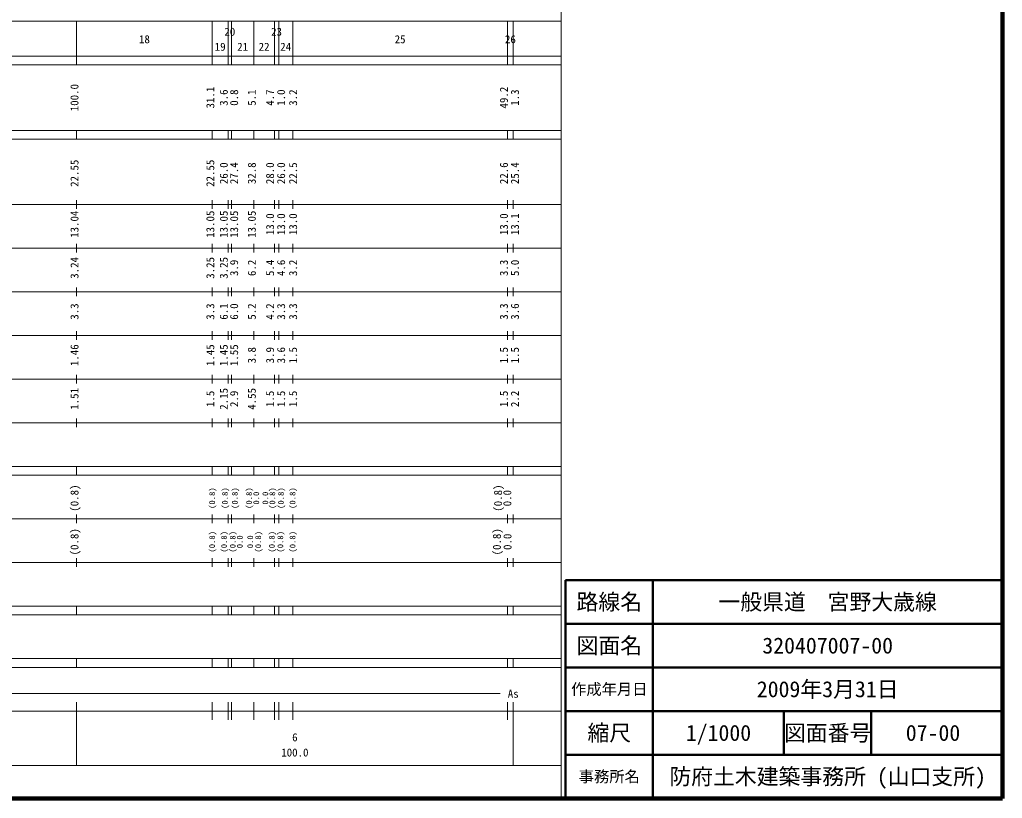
# Model space of a CAD drawing. Units: millimetres on the paper, enlarged 1000 times. Extents: x 40000 to 680000, y 20000 to 380000.
# Drawn here: x 454980 to 680000, y 20000 to 198357 of the extents above; entities that cross this region are included whole.
import ezdxf
from ezdxf.enums import TextEntityAlignment as Align

# ---------------------------------------------------------------- set-up
doc = ezdxf.new("R2010")
doc.units = ezdxf.units.MM
doc.header["$LTSCALE"] = 1000
for name, color, linetype, lineweight in [('M-TTL', 2, 'Continuous', 140), ('M-TTL-BAND', 7, 'Continuous', 13), ('M-TTL-FRAM', 2, 'Continuous', 50), ('M-TTL-LINE', 7, 'Continuous', 50)]:
    doc.layers.add(name, color=color, linetype=linetype, lineweight=lineweight)
doc.layers.add('M-TTL-TXT', color=7, linetype='Continuous')
doc.styles.add('ＭＳ ゴシック', font='')
doc.styles.get('ＭＳ ゴシック').set_extended_font_data('MS Gothic')

msp = doc.modelspace()

# ---------------------------------------------------------------- linework, layer by layer
at = {"layer": 'M-TTL'}
for p, q in [((680000, 20000), (680000, 380000)), ((40000, 20000), (680000, 20000))]:
    msp.add_line(p, q, dxfattribs=at)
at = {"layer": 'M-TTL-BAND'}
for p, q in [((579000, 20000), (579000, 370000)), ((68000, 198000), (579000, 198000)), ((468000, 188000), (468000, 198000)), ((499100, 188000), (499100, 198000)), ((502700, 188000), (502700, 198000)), ((503500, 188000), (503500, 198000)), ((508600, 188000), (508600, 198000)), ((513300, 188000), (513300, 198000)), ((514300, 188000), (514300, 198000)), ((517500, 188000), (517500, 198000)), ((566700, 188000), (566700, 198000)), ((568000, 188000), (568000, 198000)), ((40000, 190000), (579000, 190000)), ((40000, 188000), (579000, 188000)), ((40000, 173000), (579000, 173000)), ((468000, 171000), (468000, 173000)), ((499100, 171000), (499100, 173000)), ((502700, 171000), (502700, 173000)), ((503500, 171000), (503500, 173000)), ((508600, 171000), (508600, 173000)), ((513300, 171000), (513300, 173000)), ((514300, 171000), (514300, 173000)), ((517500, 171000), (517500, 173000)), ((566700, 171000), (566700, 173000)), ((568000, 171000), (568000, 173000)), ((40000, 171000), (579000, 171000)), ((40000, 156000), (579000, 156000)), ((468000, 155000), (468000, 157000)), ((499100, 155000), (499100, 157000)), ((502700, 155000), (502700, 157000)), ((503500, 155000), (503500, 157000)), ((508600, 155000), (508600, 157000)), ((513300, 155000), (513300, 157000)), ((514300, 155000), (514300, 157000)), ((517500, 155000), (517500, 157000)), ((566700, 155000), (566700, 157000)), ((568000, 155000), (568000, 157000)), ((468000, 145000), (468000, 147000)), ((499100, 145000), (499100, 147000)), ((502700, 145000), (502700, 147000)), ((503500, 145000), (503500, 147000)), ((508600, 145000), (508600, 147000)), ((513300, 145000), (513300, 147000)), ((514300, 145000), (514300, 147000)), ((517500, 145000), (517500, 147000)), ((566700, 145000), (566700, 147000)), ((568000, 145000), (568000, 147000)), ((46000, 146000), (579000, 146000)), ((52000, 136000), (579000, 136000)), ((468000, 135000), (468000, 137000)), ((499100, 135000), (499100, 137000)), ((502700, 135000), (502700, 137000)), ((503500, 135000), (503500, 137000)), ((508600, 135000), (508600, 137000)), ((513300, 135000), (513300, 137000)), ((514300, 135000), (514300, 137000)), ((517500, 135000), (517500, 137000)), ((566700, 135000), (566700, 137000)), ((568000, 135000), (568000, 137000)), ((468000, 125000), (468000, 127000)), ((499100, 125000), (499100, 127000)), ((502700, 125000), (502700, 127000)), ((503500, 125000), (503500, 127000)), ((508600, 125000), (508600, 127000)), ((513300, 125000), (513300, 127000)), ((514300, 125000), (514300, 127000)), ((517500, 125000), (517500, 127000)), ((566700, 125000), (566700, 127000)), ((568000, 125000), (568000, 127000)), ((46000, 126000), (579000, 126000)), ((52000, 116000), (579000, 116000)), ((468000, 115000), (468000, 117000)), ((499100, 115000), (499100, 117000)), ((502700, 115000), (502700, 117000)), ((503500, 115000), (503500, 117000)), ((508600, 115000), (508600, 117000)), ((513300, 115000), (513300, 117000)), ((514300, 115000), (514300, 117000)), ((517500, 115000), (517500, 117000)), ((566700, 115000), (566700, 117000)), ((568000, 115000), (568000, 117000)), ((46000, 106000), (579000, 106000)), ((468000, 105000), (468000, 107000)), ((499100, 105000), (499100, 107000)), ((502700, 105000), (502700, 107000)), ((503500, 105000), (503500, 107000)), ((508600, 105000), (508600, 107000)), ((513300, 105000), (513300, 107000)), ((514300, 105000), (514300, 107000)), ((517500, 105000), (517500, 107000)), ((566700, 105000), (566700, 107000)), ((568000, 105000), (568000, 107000)), ((40000, 96000), (579000, 96000)), ((468000, 94000), (468000, 96000)), ((499100, 94000), (499100, 96000)), ((502700, 94000), (502700, 96000)), ((503500, 94000), (503500, 96000)), ((508600, 94000), (508600, 96000)), ((513300, 94000), (513300, 96000)), ((514300, 94000), (514300, 96000)), ((517500, 94000), (517500, 96000)), ((566700, 94000), (566700, 96000)), ((568000, 94000), (568000, 96000)), ((40000, 94000), (579000, 94000)), ((49000, 84000), (579000, 84000)), ((468000, 83000), (468000, 85000)), ((499100, 83000), (499100, 85000)), ((502700, 83000), (502700, 85000)), ((503500, 83000), (503500, 85000)), ((508600, 83000), (508600, 85000)), ((513300, 83000), (513300, 85000)), ((514300, 83000), (514300, 85000)), ((517500, 83000), (517500, 85000)), ((566700, 83000), (566700, 85000)), ((568000, 83000), (568000, 85000)), ((468000, 73000), (468000, 75000)), ((499100, 73000), (499100, 75000)), ((502700, 73000), (502700, 75000)), ((503500, 73000), (503500, 75000)), ((508600, 73000), (508600, 75000)), ((513300, 73000), (513300, 75000)), ((514300, 73000), (514300, 75000)), ((517500, 73000), (517500, 75000)), ((566700, 73000), (566700, 75000)), ((568000, 73000), (568000, 75000)), ((40000, 74000), (579000, 74000)), ((40000, 64000), (579000, 64000)), ((468000, 62000), (468000, 64000)), ((499100, 62000), (499100, 64000)), ((502700, 62000), (502700, 64000)), ((503500, 62000), (503500, 64000)), ((508600, 62000), (508600, 64000)), ((513300, 62000), (513300, 64000)), ((514300, 62000), (514300, 64000)), ((517500, 62000), (517500, 64000)), ((566700, 62000), (566700, 64000)), ((568000, 62000), (568000, 64000)), ((40000, 62000), (579000, 62000)), ((40000, 52000), (579000, 52000)), ((468000, 50000), (468000, 52000)), ((499100, 50000), (499100, 52000)), ((502700, 50000), (502700, 52000)), ((503500, 50000), (503500, 52000)), ((508600, 50000), (508600, 52000)), ((513300, 50000), (513300, 52000)), ((514300, 50000), (514300, 52000)), ((517500, 50000), (517500, 52000)), ((566700, 50000), (566700, 52000)), ((568000, 50000), (568000, 52000)), ((40000, 50000), (579000, 50000)), ((71000, 44000), (565000, 44000)), ((468000, 27500), (468000, 42000)), ((499100, 38000), (499100, 42000)), ((502700, 38000), (502700, 42000)), ((503500, 38000), (503500, 42000)), ((508600, 38000), (508600, 42000)), ((513300, 38000), (513300, 42000)), ((514300, 38000), (514300, 42000)), ((517500, 38000), (517500, 42000)), ((566700, 38000), (566700, 42000)), ((568000, 27500), (568000, 42000)), ((40000, 40000), (579000, 40000)), ((68000, 27500), (579000, 27500))]:
    msp.add_line(p, q, dxfattribs=at)
at = {"layer": 'M-TTL-FRAM'}
for p, q in [((680000, 70000), (580000, 70000)), ((580000, 70000), (580000, 20000))]:
    msp.add_line(p, q, dxfattribs=at)
at = {"layer": 'M-TTL-LINE'}
for p, q in [((600000, 70000), (600000, 20000)), ((680000, 60000), (580000, 60000)), ((680000, 50000), (580000, 50000)), ((680000, 40000), (580000, 40000)), ((630000, 40000), (630000, 30000)), ((650000, 40000), (650000, 30000)), ((680000, 30000), (580000, 30000))]:
    msp.add_line(p, q, dxfattribs=at)

# ---------------------------------------------------------------- texts
at = {"layer": 'M-TTL-BAND', "style": 'ＭＳ ゴシック'}
for s, p in [('20', (503100, 194124)), ('23', (513800, 194124)), ('18', (483550, 192405)), ('25', (542100, 192405)), ('26', (567350, 192405)), ('19', (500900, 190685)), ('21', (506050, 190685)), ('22', (510950, 190685)), ('24', (515900, 190685)), ('As', (568000, 42500)), ('6', (518000, 32523)), ('100.0', (518000, 29033))]:
    msp.add_text(s, height=1833, dxfattribs=at).set_placement(p, align=Align.BOTTOM_CENTER)
for s, p in [('100.0', (469000, 180500)), ('31.1', (500100, 180500)), ('49.2', (567324, 180500)), ('3.6', (503182, 180500)), ('0.8', (505550, 180500)), ('5.1', (509600, 180500)), ('4.7', (513778, 180500)), ('1.0', (516311, 180500)), ('3.2', (519051, 180500)), ('1.3', (569857, 180500)), ('22.55', (469000, 163174)), ('22.55', (500100, 163174)), ('26.0', (503182, 163174)), ('27.4', (505550, 163174)), ('32.8', (509600, 163174)), ('28.0', (513778, 163174)), ('26.0', (516311, 163174)), ('22.5', (519051, 163174)), ('22.6', (567324, 163174)), ('25.4', (569857, 163174)), ('13.04', (469000, 151500)), ('13.05', (500100, 151500)), ('13.05', (503182, 151500)), ('13.05', (505550, 151500)), ('13.05', (509600, 151500)), ('13.0', (513778, 151500)), ('13.0', (516311, 151500)), ('13.0', (519051, 151500)), ('13.0', (567324, 151500)), ('13.1', (569857, 151500)), ('3.24', (469000, 141500)), ('3.25', (500100, 141500)), ('3.25', (503182, 141500)), ('3.9', (505550, 141500)), ('6.2', (509600, 141500)), ('5.4', (513778, 141500)), ('4.6', (516311, 141500)), ('3.2', (519051, 141500)), ('3.3', (567324, 141500)), ('5.0', (569857, 141500)), ('3.3', (469000, 131500)), ('3.3', (500100, 131500)), ('6.1', (503182, 131500)), ('6.0', (505550, 131500)), ('5.2', (509600, 131500)), ('4.2', (513778, 131500)), ('3.3', (516311, 131500)), ('3.3', (519051, 131500)), ('3.3', (567324, 131500)), ('3.6', (569857, 131500)), ('1.46', (469000, 121500)), ('1.45', (500100, 121500)), ('1.45', (503182, 121500)), ('1.55', (505550, 121500)), ('3.8', (509600, 121500)), ('3.9', (513778, 121500)), ('3.6', (516311, 121500)), ('1.5', (519051, 121500)), ('1.5', (567324, 121500)), ('1.5', (569857, 121500)), ('1.51', (469000, 111500)), ('1.5', (500100, 111500)), ('2.15', (503182, 111500)), ('2.9', (505550, 111500)), ('4.55', (509600, 111500)), ('1.5', (513778, 111500)), ('1.5', (516311, 111500)), ('1.5', (519051, 111500)), ('1.5', (567324, 111500)), ('2.2', (569857, 111500)), ('(0.8)', (469000, 88764)), ('(0.8)', (565980, 88764)), ('0.0', (568099, 88764)), ('(0.8)', (469000, 78764)), ('(0.8)', (565718, 78764)), ('0.0', (568157, 78764))]:
    msp.add_text(s, height=1833, rotation=90, dxfattribs=at).set_placement(p, align=Align.BOTTOM_CENTER)
at = {"layer": 'M-TTL-BAND', "style": 'ＭＳ ゴシック', "width": 1.1}
for s, p in [('(0.8)', (500100, 88764)), ('(0.8)', (503025, 88764)), ('(0.8)', (505300, 88764)), ('(0.8)', (508554, 88764)), ('0.0', (510204, 88764)), ('0.0', (512282, 88764)), ('(0.8)', (513887, 88764)), ('(0.8)', (515858, 88764)), ('(0.8)', (518517, 88764)), ('(0.8)', (500100, 78764)), ('(0.8)', (502827, 78764)), ('(0.8)', (504806, 78764)), ('0.0', (506434, 78764)), ('0.0', (508819, 78764)), ('(0.8)', (510657, 78764)), ('(0.8)', (513773, 78764)), ('(0.8)', (515720, 78764)), ('(0.8)', (518517, 78764))]:
    msp.add_text(s, height=1320, rotation=90, dxfattribs=at).set_placement(p, align=Align.BOTTOM_CENTER)
at = {"layer": 'M-TTL-TXT', "style": 'ＭＳ ゴシック'}
for s, height, p in [('路線名', 3666, (590000, 65000)), ('一般県道\u3000宮野大歳線', 3666, (640000, 65000)), ('図面名', 3666, (590000, 55000)), ('320407007-00', 3666, (640000, 55000)), ('2009年3月31日', 3666, (640000, 45000)), ('作成年月日', 2566, (590000, 45000)), ('縮尺', 3666, (590000, 35000)), ('1/1000', 3666, (615000, 35000)), ('図面番号', 3666, (640000, 35000)), ('07-00', 3666, (664125, 35000)), ('防府土木建築事務所 (山口支所)', 3666, (640000, 25000)), ('事務所名', 2566, (590000, 25000))]:
    msp.add_text(s, height=height, dxfattribs=at).set_placement(p, align=Align.MIDDLE_CENTER)

doc.saveas('drawing.dxf')
